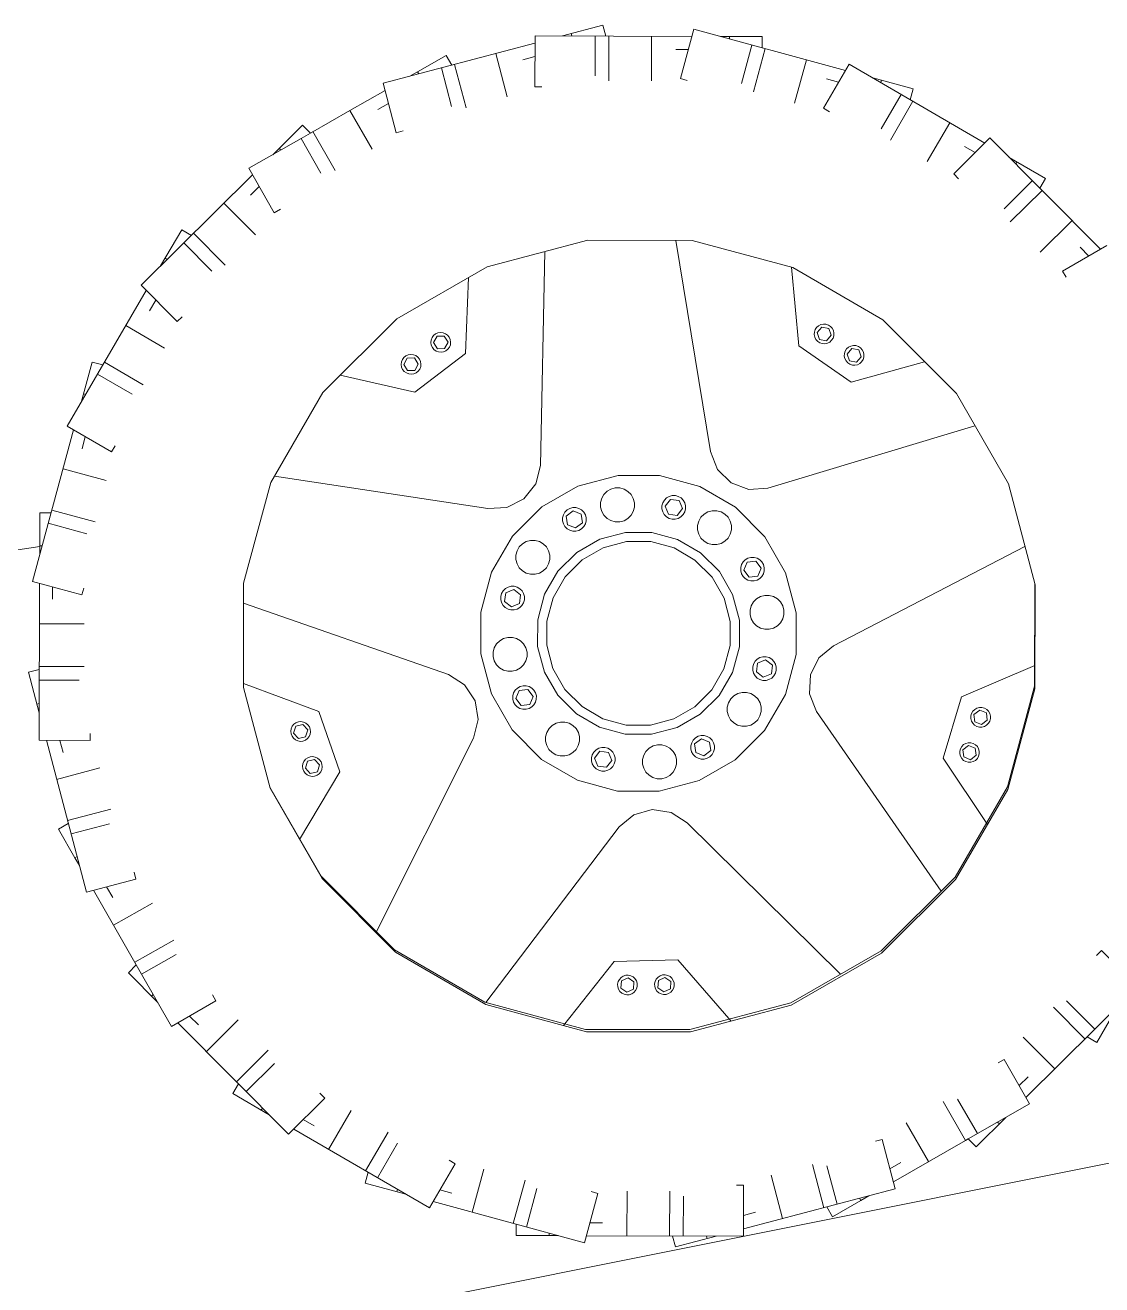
# Model space of a CAD drawing. Header units: millimetres. Extents: x 1010 to 1494, y -119 to 564.
# Drawn here: x 1415.418 to 1416.21, y 479.023 to 479.949 of the extents above; entities that cross this region are included whole.
import ezdxf

# ---------------------------------------------------------------- set-up
doc = ezdxf.new("R2010")
doc.units = ezdxf.units.MM
doc.layers.get('0').update_dxf_attribs({"lineweight": 9})
doc.layers.add('50', color=2, linetype='Continuous', lineweight=9)
doc.layers.add('Edges', color=7, linetype='Continuous', lineweight=9)

# ---------------------------------------------------------------- blocks, each defined once
blk = doc.blocks.new('rs')
at = {"layer": 'Edges'}
for p, q in [((-117.025, -4.769), (-118.465, -4.956)), ((-116.974, -5.155), (-117.025, -4.769)), ((-124.832, -5.783), (-119.441, -5.083)), ((-122.547, -5.107), (-123.599, -5.541)), ((-122.399, -5.467), (-122.547, -5.107)), ((-119.641, -6.587), (-119.407, -4.83)), ((-119.407, -4.83), (-114.018, -5.549)), ((-118.142, -4.999), (-118.153, -4.916)), ((-117.524, -6.474), (-117.342, -5.106)), ((-117.075, -6.709), (-116.87, -5.169)), ((-123.599, -5.541), (-123.89, -5.661)), ((-123.567, -5.619), (-123.599, -5.541)), ((-122.588, -6.883), (-122.766, -5.515)), ((-122.094, -6.994), (-122.294, -5.453)), ((-120.83, -5.263), (-120.63, -6.801)), ((-119.502, -5.546), (-119.932, -5.603)), ((-115.406, -5.364), (-115.611, -6.901)), ((-114.601, -6.95), (-113.92, -5.314)), ((-113.92, -5.314), (-108.901, -7.404)), ((-126.095, -6.569), (-124.799, -6.036)), ((-124.604, -7.54), (-124.832, -5.783)), ((-114.198, -5.981), (-114.627, -5.925)), ((-111.603, -5.872), (-113.043, -5.68)), ((-112.742, -5.805), (-112.731, -5.721)), ((-111.654, -6.258), (-111.603, -5.872)), ((-124.739, -6.499), (-125.139, -6.665)), ((-112.527, -7.389), (-111.996, -6.115)), ((-112.154, -7.732), (-111.557, -6.298)), ((-127.794, -6.863), (-128.947, -7.745)), ((-127.557, -7.172), (-127.794, -6.863)), ((-126.095, -6.569), (-127.557, -7.172)), ((-126.095, -6.569), (-125.504, -8.003)), ((-119.641, -6.587), (-119.401, -6.619)), ((-114.601, -6.95), (-114.377, -7.043)), ((-110.194, -6.865), (-110.79, -8.297)), ((-129.826, -8.107), (-127.9, -7.313)), ((-127.557, -7.172), (-127.9, -7.313)), ((-127.374, -8.589), (-127.9, -7.313)), ((-126.868, -8.568), (-127.46, -7.132)), ((-109.826, -8.606), (-108.745, -7.202)), ((-108.745, -7.202), (-104.438, -10.519)), ((-128.646, -7.621), (-128.698, -7.554)), ((-124.604, -7.54), (-124.364, -7.509)), ((-109.186, -7.774), (-109.586, -7.608)), ((-106.651, -8.34), (-107.992, -7.782)), ((-129.151, -9.746), (-129.826, -8.107)), ((-107.734, -7.981), (-107.702, -7.903)), ((-134.048, -11.645), (-129.729, -8.343)), ((-109.826, -8.606), (-109.635, -8.754)), ((-107.936, -9.567), (-107.094, -8.473)), ((-106.801, -8.699), (-106.651, -8.34)), ((-129.551, -8.775), (-129.894, -9.039)), ((-107.665, -9.994), (-106.717, -8.764)), ((-130.842, -9.194), (-129.9, -10.426)), ((-132.407, -9.917), (-133.293, -11.068)), ((-132.099, -10.154), (-132.407, -9.917)), ((-129.151, -9.746), (-128.927, -9.653)), ((-105.548, -9.665), (-106.494, -10.893)), ((-131.555, -11.475), (-132.393, -10.379)), ((-131.071, -11.324), (-132.015, -10.09)), ((-105.643, -11.441), (-104.235, -10.365)), ((-104.235, -10.365), (-100.933, -14.684)), ((-133.034, -10.87), (-133.101, -10.819)), ((-104.809, -10.803), (-105.153, -10.54)), ((-102.507, -12.006), (-103.658, -11.12)), ((-103.46, -11.378), (-103.409, -11.312)), ((-132.972, -13.053), (-134.048, -11.645)), ((-105.643, -11.441), (-105.496, -11.633)), ((-137.211, -16.155), (-133.893, -11.847)), ((-122.08, -12.557), (-118.502, -12.086)), ((-118.502, -12.086), (-114.923, -12.557)), ((-104.066, -12.858), (-102.97, -12.02)), ((-102.745, -12.314), (-102.507, -12.006)), ((-133.61, -12.219), (-133.873, -12.562)), ((-125.414, -13.938), (-122.08, -12.557)), ((-121.132, -19.609), (-120.027, -12.286)), ((-115.23, -19.894), (-115.487, -12.483)), ((-114.923, -12.557), (-111.589, -13.938)), ((-103.915, -13.341), (-102.681, -12.398)), ((-133.52, -13.903), (-134.748, -12.957)), ((-132.972, -13.053), (-132.78, -12.906)), ((-123.213, -15.43), (-122.766, -12.841)), ((-128.278, -16.135), (-125.414, -13.938)), ((-111.627, -13.922), (-111.732, -16.658)), ((-111.589, -13.938), (-108.725, -16.135)), ((-101.784, -13.571), (-103.016, -14.513)), ((-136.073, -14.061), (-136.631, -15.402)), ((-135.713, -14.211), (-136.073, -14.061)), ((-134.418, -15.075), (-135.649, -14.127)), ((-134.846, -15.346), (-135.939, -14.504)), ((-124.328, -14.818), (-124.349, -14.904)), ((-124.286, -14.739), (-124.328, -14.818)), ((-124.224, -14.674), (-124.286, -14.739)), ((-124.111, -14.712), (-124.258, -14.914)), ((-124.148, -14.628), (-124.224, -14.674)), ((-124.063, -14.602), (-124.148, -14.628)), ((-123.862, -14.738), (-124.111, -14.712)), ((-123.974, -14.6), (-124.063, -14.602)), ((-123.887, -14.621), (-123.974, -14.6)), ((-123.808, -14.664), (-123.887, -14.621)), ((-123.76, -14.966), (-123.862, -14.738)), ((-123.744, -14.725), (-123.808, -14.664)), ((-123.697, -14.801), (-123.744, -14.725)), ((-123.672, -14.887), (-123.697, -14.801)), ((-102.336, -15.262), (-100.698, -14.587)), ((-101.365, -14.862), (-101.629, -14.518)), ((-136.432, -15.144), (-136.51, -15.112)), ((-125.266, -15.249), (-125.342, -15.296)), ((-125.181, -15.224), (-125.266, -15.249)), ((-125.092, -15.222), (-125.181, -15.224)), ((-125.005, -15.242), (-125.092, -15.222)), ((-124.926, -15.285), (-125.005, -15.242)), ((-124.349, -14.904), (-124.347, -14.994)), ((-124.347, -14.994), (-124.322, -15.079)), ((-124.322, -15.079), (-124.275, -15.155)), ((-124.275, -15.155), (-124.21, -15.217)), ((-124.258, -14.914), (-124.156, -15.143)), ((-124.21, -15.217), (-124.132, -15.259)), ((-124.156, -15.143), (-123.908, -15.169)), ((-124.132, -15.259), (-124.045, -15.28)), ((-123.956, -15.278), (-123.87, -15.252)), ((-123.908, -15.169), (-123.76, -14.966)), ((-123.87, -15.252), (-123.794, -15.206)), ((-123.794, -15.206), (-123.733, -15.141)), ((-123.733, -15.141), (-123.69, -15.063)), ((-123.69, -15.063), (-123.669, -14.976)), ((-123.669, -14.976), (-123.672, -14.887)), ((-102.336, -15.262), (-102.244, -15.486)), ((-127.609, -15.622), (-125.128, -16.535)), ((-125.446, -15.439), (-125.467, -15.526)), ((-125.467, -15.526), (-125.465, -15.615)), ((-125.465, -15.615), (-125.44, -15.701)), ((-125.404, -15.361), (-125.446, -15.439)), ((-125.44, -15.701), (-125.393, -15.777)), ((-125.342, -15.296), (-125.404, -15.361)), ((-125.229, -15.333), (-125.376, -15.535)), ((-125.376, -15.535), (-125.274, -15.764)), ((-124.98, -15.359), (-125.229, -15.333)), ((-125.128, -16.535), (-123.213, -15.43)), ((-125.026, -15.79), (-124.878, -15.588)), ((-124.878, -15.588), (-124.98, -15.359)), ((-124.862, -15.346), (-124.926, -15.285)), ((-124.815, -15.423), (-124.862, -15.346)), ((-124.851, -15.763), (-124.808, -15.684)), ((-124.79, -15.508), (-124.815, -15.423)), ((-124.808, -15.684), (-124.787, -15.597)), ((-124.787, -15.597), (-124.79, -15.508)), ((-124.045, -15.28), (-123.956, -15.278)), ((-130.475, -18.998), (-128.278, -16.135)), ((-125.393, -15.777), (-125.328, -15.838)), ((-125.328, -15.838), (-125.25, -15.881)), ((-125.274, -15.764), (-125.026, -15.79)), ((-125.25, -15.881), (-125.163, -15.902)), ((-125.163, -15.902), (-125.074, -15.899)), ((-125.074, -15.899), (-124.988, -15.874)), ((-124.988, -15.874), (-124.912, -15.827)), ((-124.912, -15.827), (-124.851, -15.763)), ((-111.035, -16.103), (-111.093, -16.171)), ((-110.858, -16.113), (-111.044, -16.28)), ((-110.961, -16.053), (-111.035, -16.103)), ((-110.877, -16.023), (-110.961, -16.053)), ((-110.788, -16.016), (-110.877, -16.023)), ((-110.62, -16.19), (-110.858, -16.113)), ((-110.7, -16.032), (-110.788, -16.016)), ((-110.62, -16.071), (-110.7, -16.032)), ((-110.552, -16.129), (-110.62, -16.071)), ((-110.501, -16.202), (-110.552, -16.129)), ((-108.725, -16.135), (-106.528, -18.998)), ((-139.098, -21.33), (-137.009, -16.31)), ((-135.807, -17.236), (-137.211, -16.155)), ((-111.131, -16.252), (-111.147, -16.339)), ((-111.147, -16.339), (-111.14, -16.428)), ((-111.14, -16.428), (-111.111, -16.512)), ((-111.093, -16.171), (-111.131, -16.252)), ((-111.111, -16.512), (-111.06, -16.586)), ((-111.044, -16.28), (-110.992, -16.525)), ((-110.992, -16.525), (-110.754, -16.602)), ((-110.754, -16.602), (-110.568, -16.435)), ((-110.568, -16.435), (-110.62, -16.19)), ((-110.577, -16.611), (-110.519, -16.543)), ((-110.519, -16.543), (-110.481, -16.463)), ((-110.472, -16.286), (-110.501, -16.202)), ((-110.481, -16.463), (-110.465, -16.375)), ((-110.465, -16.375), (-110.472, -16.286)), ((-136.639, -16.595), (-136.804, -16.996)), ((-111.732, -16.658), (-110.09, -18.137)), ((-111.06, -16.586), (-110.992, -16.644)), ((-110.992, -16.644), (-110.912, -16.682)), ((-110.912, -16.682), (-110.824, -16.699)), ((-110.824, -16.699), (-110.735, -16.692)), ((-110.735, -16.692), (-110.651, -16.662)), ((-110.651, -16.662), (-110.577, -16.611)), ((-110.098, -16.974), (-110.156, -17.042)), ((-109.922, -16.984), (-110.108, -17.151)), ((-110.025, -16.924), (-110.098, -16.974)), ((-109.941, -16.894), (-110.025, -16.924)), ((-109.852, -16.887), (-109.941, -16.894)), ((-109.684, -17.061), (-109.922, -16.984)), ((-109.764, -16.903), (-109.852, -16.887)), ((-109.683, -16.942), (-109.764, -16.903)), ((-109.616, -17), (-109.683, -16.942)), ((-109.565, -17.073), (-109.616, -17)), ((-135.807, -17.236), (-135.659, -17.044)), ((-110.195, -17.123), (-110.211, -17.211)), ((-110.211, -17.211), (-110.204, -17.3)), ((-110.204, -17.3), (-110.174, -17.384)), ((-110.156, -17.042), (-110.195, -17.123)), ((-110.174, -17.384), (-110.124, -17.457)), ((-110.108, -17.151), (-110.055, -17.396)), ((-110.055, -17.396), (-109.818, -17.473)), ((-109.818, -17.473), (-109.632, -17.306)), ((-109.632, -17.306), (-109.684, -17.061)), ((-109.641, -17.483), (-109.583, -17.415)), ((-109.583, -17.415), (-109.544, -17.334)), ((-109.535, -17.157), (-109.565, -17.073)), ((-109.544, -17.334), (-109.528, -17.246)), ((-109.528, -17.246), (-109.535, -17.157)), ((-136.116, -18.199), (-137.547, -17.603)), ((-110.124, -17.457), (-110.056, -17.515)), ((-110.09, -18.137), (-107.478, -17.76)), ((-110.056, -17.515), (-109.975, -17.554)), ((-109.975, -17.554), (-109.887, -17.57)), ((-109.887, -17.57), (-109.798, -17.563)), ((-109.798, -17.563), (-109.714, -17.533)), ((-109.714, -17.533), (-109.641, -17.483)), ((-138.541, -19.012), (-138.733, -20.452)), ((-138.155, -19.064), (-138.541, -19.012)), ((-136.681, -19.564), (-138.115, -18.967)), ((-131.856, -22.333), (-130.475, -18.998)), ((-130.321, -18.798), (-123.131, -20.862)), ((-106.528, -18.998), (-105.147, -22.333)), ((-137.024, -19.936), (-138.298, -19.406)), ((-121.132, -19.609), (-121.378, -20.222)), ((-115.071, -20.534), (-115.23, -19.894)), ((-138.695, -20.164), (-140.604, -20.203)), ((-138.608, -20.152), (-138.692, -20.14)), ((-121.378, -20.222), (-121.852, -20.682)), ((-119.94, -20.493), (-121.269, -21.043)), ((-118.514, -20.305), (-119.94, -20.493)), ((-117.088, -20.493), (-118.514, -20.305)), ((-115.759, -21.043), (-117.088, -20.493)), ((-113.421, -21.408), (-106.038, -20.183)), ((-122.472, -20.908), (-123.131, -20.862)), ((-121.852, -20.682), (-122.472, -20.908)), ((-119.082, -20.891), (-119.176, -21.014)), ((-118.959, -20.797), (-119.082, -20.891)), ((-118.817, -20.738), (-118.959, -20.797)), ((-118.663, -20.718), (-118.817, -20.738)), ((-118.663, -20.718), (-118.51, -20.738)), ((-118.368, -20.797), (-118.51, -20.738)), ((-118.245, -20.891), (-118.368, -20.797)), ((-118.151, -21.014), (-118.245, -20.891)), ((-114.664, -21.054), (-115.071, -20.534)), ((-137.463, -22.011), (-139.098, -21.33)), ((-121.269, -21.043), (-122.411, -21.919)), ((-120.501, -21.324), (-120.566, -21.409)), ((-120.415, -21.258), (-120.501, -21.324)), ((-120.471, -21.464), (-120.21, -21.314)), ((-120.316, -21.217), (-120.415, -21.258)), ((-120.21, -21.203), (-120.316, -21.217)), ((-120.103, -21.217), (-120.21, -21.203)), ((-119.949, -21.464), (-120.21, -21.314)), ((-120.004, -21.258), (-120.103, -21.217)), ((-119.918, -21.324), (-120.004, -21.258)), ((-119.853, -21.409), (-119.918, -21.324)), ((-119.235, -21.157), (-119.255, -21.31)), ((-119.255, -21.31), (-119.235, -21.463)), ((-119.176, -21.014), (-119.235, -21.157)), ((-118.092, -21.157), (-118.151, -21.014)), ((-118.072, -21.31), (-118.092, -21.157)), ((-118.092, -21.463), (-118.072, -21.31)), ((-117.034, -21.355), (-117.099, -21.441)), ((-116.949, -21.29), (-117.034, -21.355)), ((-116.821, -21.355), (-117.034, -21.568)), ((-116.849, -21.249), (-116.949, -21.29)), ((-116.743, -21.235), (-116.849, -21.249)), ((-116.821, -21.355), (-116.53, -21.433)), ((-116.636, -21.249), (-116.743, -21.235)), ((-116.537, -21.29), (-116.636, -21.249)), ((-116.452, -21.355), (-116.537, -21.29)), ((-116.386, -21.441), (-116.452, -21.355)), ((-114.618, -21.919), (-115.759, -21.043)), ((-114.08, -21.363), (-114.664, -21.054)), ((-113.421, -21.408), (-114.08, -21.363)), ((-139.582, -26.817), (-138.863, -21.427)), ((-138.432, -21.607), (-138.488, -22.036)), ((-137.463, -22.011), (-137.369, -21.787)), ((-120.607, -21.508), (-120.621, -21.615)), ((-120.621, -21.615), (-120.607, -21.721)), ((-120.566, -21.409), (-120.607, -21.508)), ((-120.607, -21.721), (-120.566, -21.821)), ((-120.471, -21.766), (-120.471, -21.464)), ((-120.21, -21.916), (-120.471, -21.766)), ((-120.21, -21.916), (-119.949, -21.766)), ((-119.949, -21.766), (-119.949, -21.464)), ((-119.812, -21.508), (-119.853, -21.409)), ((-119.853, -21.821), (-119.812, -21.721)), ((-119.798, -21.615), (-119.812, -21.508)), ((-119.812, -21.721), (-119.798, -21.615)), ((-119.235, -21.463), (-119.176, -21.606)), ((-119.176, -21.606), (-119.082, -21.728)), ((-119.082, -21.728), (-118.959, -21.822)), ((-118.368, -21.822), (-118.245, -21.728)), ((-118.245, -21.728), (-118.151, -21.606)), ((-118.151, -21.606), (-118.092, -21.463)), ((-117.141, -21.54), (-117.155, -21.646)), ((-117.155, -21.646), (-117.141, -21.753)), ((-117.099, -21.441), (-117.141, -21.54)), ((-117.141, -21.753), (-117.099, -21.852)), ((-116.956, -21.859), (-117.034, -21.568)), ((-116.452, -21.724), (-116.665, -21.937)), ((-116.53, -21.433), (-116.452, -21.724)), ((-116.345, -21.54), (-116.386, -21.441)), ((-116.386, -21.852), (-116.345, -21.753)), ((-116.331, -21.646), (-116.345, -21.54)), ((-116.345, -21.753), (-116.331, -21.646)), ((-122.411, -21.919), (-123.286, -23.06)), ((-122.224, -22.316), (-122.101, -22.222)), ((-121.959, -22.163), (-122.101, -22.222)), ((-121.806, -22.143), (-121.959, -22.163)), ((-121.652, -22.163), (-121.806, -22.143)), ((-121.51, -22.222), (-121.652, -22.163)), ((-121.387, -22.316), (-121.51, -22.222)), ((-120.566, -21.821), (-120.501, -21.906)), ((-120.501, -21.906), (-120.415, -21.971)), ((-120.415, -21.971), (-120.316, -22.012)), ((-120.316, -22.012), (-120.21, -22.027)), ((-120.21, -22.027), (-120.103, -22.012)), ((-120.103, -22.012), (-120.004, -21.971)), ((-120.004, -21.971), (-119.918, -21.906)), ((-119.918, -21.906), (-119.853, -21.821)), ((-118.959, -21.822), (-118.817, -21.881)), ((-118.817, -21.881), (-118.663, -21.902)), ((-118.663, -21.902), (-118.51, -21.881)), ((-118.51, -21.881), (-118.368, -21.822)), ((-117.099, -21.852), (-117.034, -21.937)), ((-117.034, -21.937), (-116.949, -22.003)), ((-116.956, -21.859), (-116.665, -21.937)), ((-116.949, -22.003), (-116.849, -22.044)), ((-116.849, -22.044), (-116.743, -22.058)), ((-116.743, -22.058), (-116.636, -22.044)), ((-116.636, -22.044), (-116.537, -22.003)), ((-116.537, -22.003), (-116.452, -21.937)), ((-116.452, -21.937), (-116.386, -21.852)), ((-115.946, -22.228), (-116.006, -22.371)), ((-115.852, -22.105), (-115.946, -22.228)), ((-115.73, -22.011), (-115.852, -22.105)), ((-115.587, -21.952), (-115.73, -22.011)), ((-115.434, -21.932), (-115.587, -21.952)), ((-115.281, -21.952), (-115.434, -21.932)), ((-115.138, -22.011), (-115.281, -21.952)), ((-115.015, -22.105), (-115.138, -22.011)), ((-115.015, -22.105), (-114.921, -22.228)), ((-114.862, -22.371), (-114.921, -22.228)), ((-113.742, -23.06), (-114.618, -21.919)), ((-132.327, -25.911), (-131.856, -22.333)), ((-122.377, -22.582), (-122.397, -22.735)), ((-122.318, -22.439), (-122.377, -22.582)), ((-122.224, -22.316), (-122.318, -22.439)), ((-121.293, -22.439), (-121.387, -22.316)), ((-121.234, -22.582), (-121.293, -22.439)), ((-121.214, -22.735), (-121.234, -22.582)), ((-119.426, -22.411), (-120.276, -22.763)), ((-118.514, -22.291), (-119.426, -22.411)), ((-118.514, -22.61), (-119.344, -22.72)), ((-117.602, -22.411), (-118.514, -22.291)), ((-117.685, -22.72), (-118.514, -22.61)), ((-116.752, -22.763), (-117.602, -22.411)), ((-116.006, -22.371), (-116.026, -22.524)), ((-116.026, -22.524), (-116.006, -22.677)), ((-116.006, -22.677), (-115.946, -22.82)), ((-114.921, -22.82), (-114.862, -22.677)), ((-114.842, -22.524), (-114.862, -22.371)), ((-114.862, -22.677), (-114.842, -22.524)), ((-105.147, -22.333), (-104.676, -25.911)), ((-137.511, -23.021), (-139.049, -22.816)), ((-125.225, -26.387), (-131.947, -23.024)), ((-123.286, -23.06), (-123.837, -24.389)), ((-122.397, -22.735), (-122.377, -22.888)), ((-122.377, -22.888), (-122.318, -23.031)), ((-122.318, -23.031), (-122.224, -23.153)), ((-121.387, -23.153), (-121.293, -23.031)), ((-121.293, -23.031), (-121.234, -22.888)), ((-121.234, -22.888), (-121.214, -22.735)), ((-120.276, -22.763), (-121.006, -23.323)), ((-120.117, -23.04), (-120.78, -23.549)), ((-119.344, -22.72), (-120.117, -23.04)), ((-116.912, -23.04), (-117.685, -22.72)), ((-116.248, -23.549), (-116.912, -23.04)), ((-116.022, -23.323), (-116.752, -22.763)), ((-115.946, -22.82), (-115.852, -22.942)), ((-115.852, -22.942), (-115.73, -23.036)), ((-115.73, -23.036), (-115.587, -23.096)), ((-115.587, -23.096), (-115.434, -23.116)), ((-115.434, -23.116), (-115.281, -23.096)), ((-115.281, -23.096), (-115.138, -23.036)), ((-115.138, -23.036), (-115.015, -22.942)), ((-115.015, -22.942), (-114.921, -22.82)), ((-113.192, -24.389), (-113.742, -23.06)), ((-122.224, -23.153), (-122.101, -23.247)), ((-122.101, -23.247), (-121.959, -23.307)), ((-121.959, -23.307), (-121.806, -23.327)), ((-121.806, -23.327), (-121.652, -23.307)), ((-121.652, -23.307), (-121.51, -23.247)), ((-121.006, -23.323), (-121.566, -24.053)), ((-121.51, -23.247), (-121.387, -23.153)), ((-120.78, -23.549), (-121.29, -24.213)), ((-115.739, -24.213), (-116.248, -23.549)), ((-115.462, -24.053), (-116.022, -23.323)), ((-123.081, -23.937), (-123.095, -24.044)), ((-123.04, -23.838), (-123.081, -23.937)), ((-122.974, -23.753), (-123.04, -23.838)), ((-122.889, -23.687), (-122.974, -23.753)), ((-122.974, -24.122), (-122.896, -23.831)), ((-122.896, -23.831), (-122.605, -23.753)), ((-122.79, -23.646), (-122.889, -23.687)), ((-122.683, -23.632), (-122.79, -23.646)), ((-122.577, -23.646), (-122.683, -23.632)), ((-122.392, -23.966), (-122.605, -23.753)), ((-122.477, -23.687), (-122.577, -23.646)), ((-122.392, -23.753), (-122.477, -23.687)), ((-122.392, -23.966), (-122.47, -24.257)), ((-122.327, -23.838), (-122.392, -23.753)), ((-122.285, -23.937), (-122.327, -23.838)), ((-122.271, -24.044), (-122.285, -23.937)), ((-114.67, -23.914), (-114.712, -24.013)), ((-114.605, -23.829), (-114.67, -23.914)), ((-114.615, -24.12), (-114.465, -23.859)), ((-114.52, -23.763), (-114.605, -23.829)), ((-114.42, -23.722), (-114.52, -23.763)), ((-114.163, -23.859), (-114.465, -23.859)), ((-114.314, -23.708), (-114.42, -23.722)), ((-114.207, -23.722), (-114.314, -23.708)), ((-114.108, -23.763), (-114.207, -23.722)), ((-114.163, -23.859), (-114.013, -24.12)), ((-114.023, -23.829), (-114.108, -23.763)), ((-113.957, -23.914), (-114.023, -23.829)), ((-113.916, -24.013), (-113.957, -23.914)), ((-139.258, -24.384), (-139.644, -24.434)), ((-137.704, -24.485), (-139.244, -24.28)), ((-123.837, -24.389), (-124.025, -25.815)), ((-123.095, -24.044), (-123.081, -24.15)), ((-123.081, -24.15), (-123.04, -24.25)), ((-123.04, -24.25), (-122.974, -24.335)), ((-122.974, -24.122), (-122.761, -24.335)), ((-122.974, -24.335), (-122.889, -24.4)), ((-122.889, -24.4), (-122.79, -24.441)), ((-122.47, -24.257), (-122.761, -24.335)), ((-122.577, -24.441), (-122.477, -24.4)), ((-122.477, -24.4), (-122.392, -24.335)), ((-122.392, -24.335), (-122.327, -24.25)), ((-122.327, -24.25), (-122.285, -24.15)), ((-122.285, -24.15), (-122.271, -24.044)), ((-121.566, -24.053), (-121.918, -24.903)), ((-121.29, -24.213), (-121.61, -24.986)), ((-115.419, -24.986), (-115.739, -24.213)), ((-115.11, -24.903), (-115.462, -24.053)), ((-114.712, -24.013), (-114.726, -24.12)), ((-114.726, -24.12), (-114.712, -24.226)), ((-114.712, -24.226), (-114.67, -24.326)), ((-114.67, -24.326), (-114.605, -24.411)), ((-114.465, -24.381), (-114.615, -24.12)), ((-114.605, -24.411), (-114.52, -24.476)), ((-114.163, -24.381), (-114.465, -24.381)), ((-114.013, -24.12), (-114.163, -24.381)), ((-114.108, -24.476), (-114.023, -24.411)), ((-114.023, -24.411), (-113.957, -24.326)), ((-113.957, -24.326), (-113.916, -24.226)), ((-113.902, -24.12), (-113.916, -24.013)), ((-113.916, -24.226), (-113.902, -24.12)), ((-113.004, -25.815), (-113.192, -24.389)), ((-139.644, -24.434), (-139.457, -25.875)), ((-137.939, -24.934), (-139.307, -24.751)), ((-122.79, -24.441), (-122.683, -24.456)), ((-122.683, -24.456), (-122.577, -24.441)), ((-114.52, -24.476), (-114.42, -24.518)), ((-114.42, -24.518), (-114.314, -24.532)), ((-114.314, -24.532), (-114.207, -24.518)), ((-114.207, -24.518), (-114.108, -24.476)), ((-111.868, -27.108), (-104.854, -24.558)), ((-121.918, -24.903), (-122.038, -25.815)), ((-121.61, -24.986), (-121.719, -25.815)), ((-115.309, -25.815), (-115.419, -24.986)), ((-114.99, -25.815), (-115.11, -24.903)), ((-114.427, -25.248), (-114.521, -25.37)), ((-114.305, -25.153), (-114.427, -25.248)), ((-114.162, -25.094), (-114.305, -25.153)), ((-114.009, -25.074), (-114.162, -25.094)), ((-113.856, -25.094), (-114.009, -25.074)), ((-113.713, -25.153), (-113.856, -25.094)), ((-113.59, -25.248), (-113.713, -25.153)), ((-113.496, -25.37), (-113.59, -25.248)), ((-139.414, -25.552), (-139.497, -25.563)), ((-123.532, -25.668), (-123.591, -25.811)), ((-123.438, -25.546), (-123.532, -25.668)), ((-123.316, -25.452), (-123.438, -25.546)), ((-123.173, -25.393), (-123.316, -25.452)), ((-123.02, -25.373), (-123.173, -25.393)), ((-122.866, -25.393), (-123.02, -25.373)), ((-122.724, -25.452), (-122.866, -25.393)), ((-122.601, -25.546), (-122.724, -25.452)), ((-122.507, -25.668), (-122.601, -25.546)), ((-122.448, -25.811), (-122.507, -25.668)), ((-114.581, -25.513), (-114.601, -25.666)), ((-114.581, -25.819), (-114.601, -25.666)), ((-114.521, -25.37), (-114.581, -25.513)), ((-113.437, -25.513), (-113.496, -25.37)), ((-113.417, -25.666), (-113.437, -25.513)), ((-113.437, -25.819), (-113.417, -25.666)), ((-131.856, -29.49), (-132.327, -25.911)), ((-129.843, -27.075), (-132.309, -25.775)), ((-124.025, -25.815), (-123.837, -27.241)), ((-123.611, -25.964), (-123.591, -25.811)), ((-123.611, -25.964), (-123.591, -26.118)), ((-123.591, -26.118), (-123.532, -26.26)), ((-122.507, -26.26), (-122.448, -26.118)), ((-122.428, -25.964), (-122.448, -25.811)), ((-122.448, -26.118), (-122.428, -25.964)), ((-122.038, -25.815), (-121.918, -26.727)), ((-121.719, -25.815), (-121.61, -26.645)), ((-115.419, -26.645), (-115.309, -25.815)), ((-115.11, -26.727), (-114.99, -25.815)), ((-114.581, -25.819), (-114.521, -25.962)), ((-114.521, -25.962), (-114.427, -26.084)), ((-114.427, -26.084), (-114.305, -26.179)), ((-113.713, -26.179), (-113.59, -26.084)), ((-113.496, -25.962), (-113.59, -26.084)), ((-113.496, -25.962), (-113.437, -25.819)), ((-113.192, -27.241), (-113.004, -25.815)), ((-104.676, -25.911), (-105.147, -29.49)), ((-105.145, -29.397), (-104.681, -25.874)), ((-125.225, -26.387), (-124.718, -26.81)), ((-123.532, -26.26), (-123.438, -26.383)), ((-123.438, -26.383), (-123.316, -26.477)), ((-123.316, -26.477), (-123.173, -26.536)), ((-123.173, -26.536), (-123.02, -26.556)), ((-123.02, -26.556), (-122.866, -26.536)), ((-122.866, -26.536), (-122.724, -26.477)), ((-122.724, -26.477), (-122.601, -26.383)), ((-122.601, -26.383), (-122.507, -26.26)), ((-114.305, -26.179), (-114.162, -26.238)), ((-114.162, -26.238), (-114.009, -26.258)), ((-114.009, -26.258), (-113.856, -26.238)), ((-113.856, -26.238), (-113.713, -26.179)), ((-137.826, -27.051), (-139.582, -26.817)), ((-138.63, -32.242), (-139.33, -26.85)), ((-138.867, -26.912), (-138.81, -27.341)), ((-137.826, -27.051), (-137.794, -26.811)), ((-124.428, -27.403), (-124.718, -26.81)), ((-121.918, -26.727), (-121.566, -27.577)), ((-121.61, -26.645), (-121.29, -27.418)), ((-115.739, -27.418), (-115.419, -26.645)), ((-115.462, -27.577), (-115.11, -26.727)), ((-130.821, -27.466), (-130.867, -27.542)), ((-130.756, -27.404), (-130.821, -27.466)), ((-130.702, -27.478), (-130.804, -27.707)), ((-130.678, -27.362), (-130.756, -27.404)), ((-130.453, -27.452), (-130.702, -27.478)), ((-130.591, -27.341), (-130.678, -27.362)), ((-130.502, -27.343), (-130.591, -27.341)), ((-130.416, -27.368), (-130.502, -27.343)), ((-130.306, -27.655), (-130.453, -27.452)), ((-130.34, -27.415), (-130.416, -27.368)), ((-130.279, -27.48), (-130.34, -27.415)), ((-130.236, -27.558), (-130.279, -27.48)), ((-129.384, -29.237), (-129.843, -27.075)), ((-124.428, -27.403), (-124.404, -28.063)), ((-123.837, -27.241), (-123.286, -28.57)), ((-123.112, -27.404), (-123.126, -27.51)), ((-123.071, -27.305), (-123.112, -27.404)), ((-123.006, -27.219), (-123.071, -27.305)), ((-122.865, -27.25), (-123.016, -27.51)), ((-122.92, -27.154), (-123.006, -27.219)), ((-122.821, -27.113), (-122.92, -27.154)), ((-122.564, -27.25), (-122.865, -27.25)), ((-122.715, -27.099), (-122.821, -27.113)), ((-122.608, -27.113), (-122.715, -27.099)), ((-122.509, -27.154), (-122.608, -27.113)), ((-122.413, -27.51), (-122.564, -27.25)), ((-122.424, -27.219), (-122.509, -27.154)), ((-122.358, -27.305), (-122.424, -27.219)), ((-122.317, -27.404), (-122.358, -27.305)), ((-122.303, -27.51), (-122.317, -27.404)), ((-121.29, -27.418), (-120.78, -28.081)), ((-116.248, -28.081), (-115.739, -27.418)), ((-114.743, -27.48), (-114.757, -27.587)), ((-114.702, -27.381), (-114.743, -27.48)), ((-114.637, -27.295), (-114.702, -27.381)), ((-114.551, -27.23), (-114.637, -27.295)), ((-114.558, -27.373), (-114.636, -27.664)), ((-114.267, -27.295), (-114.558, -27.373)), ((-114.452, -27.189), (-114.551, -27.23)), ((-114.345, -27.175), (-114.452, -27.189)), ((-114.239, -27.189), (-114.345, -27.175)), ((-114.054, -27.509), (-114.267, -27.295)), ((-114.14, -27.23), (-114.239, -27.189)), ((-114.054, -27.295), (-114.14, -27.23)), ((-113.989, -27.381), (-114.054, -27.295)), ((-113.948, -27.48), (-113.989, -27.381)), ((-113.934, -27.587), (-113.948, -27.48)), ((-113.742, -28.57), (-113.192, -27.241)), ((-112.428, -27.458), (-112.797, -28.006)), ((-112.428, -27.458), (-111.868, -27.108)), ((-130.893, -27.627), (-130.895, -27.716)), ((-130.895, -27.716), (-130.874, -27.803)), ((-130.867, -27.542), (-130.893, -27.627)), ((-130.874, -27.803), (-130.832, -27.882)), ((-130.832, -27.882), (-130.77, -27.946)), ((-130.804, -27.707), (-130.657, -27.909)), ((-130.657, -27.909), (-130.408, -27.883)), ((-130.408, -27.883), (-130.306, -27.655)), ((-130.354, -27.957), (-130.289, -27.896)), ((-130.289, -27.896), (-130.243, -27.82)), ((-130.243, -27.82), (-130.217, -27.734)), ((-130.215, -27.645), (-130.236, -27.558)), ((-130.217, -27.734), (-130.215, -27.645)), ((-123.126, -27.51), (-123.112, -27.617)), ((-123.112, -27.617), (-123.071, -27.716)), ((-123.071, -27.716), (-123.006, -27.802)), ((-122.865, -27.771), (-123.016, -27.51)), ((-123.006, -27.802), (-122.92, -27.867)), ((-122.92, -27.867), (-122.821, -27.908)), ((-122.564, -27.771), (-122.865, -27.771)), ((-122.821, -27.908), (-122.715, -27.922)), ((-122.715, -27.922), (-122.608, -27.908)), ((-122.608, -27.908), (-122.509, -27.867)), ((-122.564, -27.771), (-122.413, -27.51)), ((-122.509, -27.867), (-122.424, -27.802)), ((-122.424, -27.802), (-122.358, -27.716)), ((-122.358, -27.716), (-122.317, -27.617)), ((-122.317, -27.617), (-122.303, -27.51)), ((-121.566, -27.577), (-121.006, -28.307)), ((-116.022, -28.307), (-115.462, -27.577)), ((-114.757, -27.587), (-114.743, -27.693)), ((-114.743, -27.693), (-114.702, -27.792)), ((-114.702, -27.792), (-114.637, -27.878)), ((-114.637, -27.878), (-114.551, -27.943)), ((-114.636, -27.664), (-114.423, -27.878)), ((-114.132, -27.8), (-114.423, -27.878)), ((-114.14, -27.943), (-114.054, -27.878)), ((-114.132, -27.8), (-114.054, -27.509)), ((-114.054, -27.878), (-113.989, -27.792)), ((-113.989, -27.792), (-113.948, -27.693)), ((-113.948, -27.693), (-113.934, -27.587)), ((-137.612, -28.04), (-139.15, -28.239)), ((-130.77, -27.946), (-130.694, -27.993)), ((-130.694, -27.993), (-130.609, -28.018)), ((-130.609, -28.018), (-130.519, -28.021)), ((-130.519, -28.021), (-130.433, -28)), ((-130.433, -28), (-130.354, -27.957)), ((-124.404, -28.063), (-124.652, -28.676)), ((-121.006, -28.307), (-120.276, -28.867)), ((-120.78, -28.081), (-120.117, -28.591)), ((-116.912, -28.591), (-116.248, -28.081)), ((-116.752, -28.867), (-116.022, -28.307)), ((-115.376, -28.324), (-115.519, -28.383)), ((-115.223, -28.304), (-115.376, -28.324)), ((-115.07, -28.324), (-115.223, -28.304)), ((-114.927, -28.383), (-115.07, -28.324)), ((-114.551, -27.943), (-114.452, -27.984)), ((-114.452, -27.984), (-114.345, -27.998)), ((-114.345, -27.998), (-114.239, -27.984)), ((-114.239, -27.984), (-114.14, -27.943)), ((-112.91, -28.657), (-112.797, -28.006)), ((-130.575, -28.721), (-130.622, -28.797)), ((-130.51, -28.659), (-130.575, -28.721)), ((-130.457, -28.734), (-130.558, -28.962)), ((-130.432, -28.617), (-130.51, -28.659)), ((-130.208, -28.707), (-130.457, -28.734)), ((-130.345, -28.596), (-130.432, -28.617)), ((-130.256, -28.598), (-130.345, -28.596)), ((-130.171, -28.624), (-130.256, -28.598)), ((-130.061, -28.91), (-130.208, -28.707)), ((-130.094, -28.67), (-130.171, -28.624)), ((-130.033, -28.735), (-130.094, -28.67)), ((-129.99, -28.814), (-130.033, -28.735)), ((-124.652, -28.676), (-128.847, -34.891)), ((-123.286, -28.57), (-122.411, -29.712)), ((-122.013, -28.688), (-122.107, -28.811)), ((-121.89, -28.594), (-122.013, -28.688)), ((-121.748, -28.535), (-121.89, -28.594)), ((-121.595, -28.515), (-121.748, -28.535)), ((-121.441, -28.535), (-121.595, -28.515)), ((-121.299, -28.594), (-121.441, -28.535)), ((-121.176, -28.688), (-121.299, -28.594)), ((-121.082, -28.811), (-121.176, -28.688)), ((-120.117, -28.591), (-119.344, -28.911)), ((-117.685, -28.911), (-116.912, -28.591)), ((-115.795, -28.742), (-115.815, -28.895)), ((-115.735, -28.6), (-115.795, -28.742)), ((-115.735, -28.6), (-115.641, -28.477)), ((-115.519, -28.383), (-115.641, -28.477)), ((-114.804, -28.477), (-114.927, -28.383)), ((-114.71, -28.6), (-114.804, -28.477)), ((-114.651, -28.742), (-114.71, -28.6)), ((-114.631, -28.895), (-114.651, -28.742)), ((-114.618, -29.712), (-113.742, -28.57)), ((-112.749, -29.297), (-112.91, -28.657)), ((-105.041, -28.681), (-107.709, -29.436)), ((-130.647, -28.883), (-130.65, -28.972)), ((-130.65, -28.972), (-130.629, -29.059)), ((-130.622, -28.797), (-130.647, -28.883)), ((-130.629, -29.059), (-130.586, -29.137)), ((-130.586, -29.137), (-130.525, -29.202)), ((-130.558, -28.962), (-130.411, -29.165)), ((-130.525, -29.202), (-130.449, -29.248)), ((-130.411, -29.165), (-130.162, -29.138)), ((-130.187, -29.255), (-130.109, -29.213)), ((-130.162, -29.138), (-130.061, -28.91)), ((-130.109, -29.213), (-130.044, -29.151)), ((-130.044, -29.151), (-129.997, -29.075)), ((-129.997, -29.075), (-129.972, -28.99)), ((-129.97, -28.9), (-129.99, -28.814)), ((-129.972, -28.99), (-129.97, -28.9)), ((-122.166, -28.953), (-122.186, -29.106)), ((-122.186, -29.106), (-122.166, -29.26)), ((-122.107, -28.811), (-122.166, -28.953)), ((-121.023, -28.953), (-121.082, -28.811)), ((-121.003, -29.106), (-121.023, -28.953)), ((-121.023, -29.26), (-121.003, -29.106)), ((-120.276, -28.867), (-119.426, -29.219)), ((-119.426, -29.219), (-118.514, -29.339)), ((-119.344, -28.911), (-118.514, -29.02)), ((-118.514, -29.02), (-117.685, -28.911)), ((-118.514, -29.339), (-117.602, -29.219)), ((-117.602, -29.219), (-116.752, -28.867)), ((-115.815, -28.895), (-115.795, -29.049)), ((-115.795, -29.049), (-115.735, -29.191)), ((-115.735, -29.191), (-115.641, -29.314)), ((-114.804, -29.314), (-114.71, -29.191)), ((-114.71, -29.191), (-114.651, -29.049)), ((-114.651, -29.049), (-114.631, -28.895)), ((-137.419, -29.504), (-138.959, -29.704)), ((-131.861, -29.452), (-130.501, -32.736)), ((-130.475, -32.824), (-131.856, -29.49)), ((-131.072, -31.382), (-129.384, -29.237)), ((-130.449, -29.248), (-130.363, -29.274)), ((-130.363, -29.274), (-130.274, -29.276)), ((-130.274, -29.276), (-130.187, -29.255)), ((-122.166, -29.26), (-122.107, -29.402)), ((-122.013, -29.525), (-122.107, -29.402)), ((-122.013, -29.525), (-121.89, -29.619)), ((-121.89, -29.619), (-121.748, -29.678)), ((-121.441, -29.678), (-121.299, -29.619)), ((-121.299, -29.619), (-121.176, -29.525)), ((-121.176, -29.525), (-121.082, -29.402)), ((-121.082, -29.402), (-121.023, -29.26)), ((-120.491, -29.628), (-120.577, -29.693)), ((-120.392, -29.586), (-120.491, -29.628)), ((-120.286, -29.572), (-120.392, -29.586)), ((-120.179, -29.586), (-120.286, -29.572)), ((-120.08, -29.628), (-120.179, -29.586)), ((-119.994, -29.693), (-120.08, -29.628)), ((-117.025, -29.659), (-117.11, -29.724)), ((-116.926, -29.618), (-117.025, -29.659)), ((-116.819, -29.604), (-116.926, -29.618)), ((-116.712, -29.618), (-116.819, -29.604)), ((-116.613, -29.659), (-116.712, -29.618)), ((-116.528, -29.724), (-116.613, -29.659)), ((-115.641, -29.314), (-115.519, -29.408)), ((-115.519, -29.408), (-115.376, -29.467)), ((-115.376, -29.467), (-115.223, -29.487)), ((-115.223, -29.487), (-115.07, -29.467)), ((-115.07, -29.467), (-114.927, -29.408)), ((-114.927, -29.408), (-114.804, -29.314)), ((-112.749, -29.297), (-109.264, -36.014)), ((-107.709, -29.436), (-108.608, -31.455)), ((-106.528, -32.736), (-105.145, -29.397)), ((-105.147, -29.49), (-106.528, -32.824)), ((-138.946, -29.808), (-139.306, -29.956)), ((-139.306, -29.956), (-138.872, -31.009)), ((-137.53, -29.998), (-138.898, -30.175)), ((-122.411, -29.712), (-121.269, -30.587)), ((-121.748, -29.678), (-121.595, -29.698)), ((-121.595, -29.698), (-121.441, -29.678)), ((-120.683, -29.877), (-120.697, -29.984)), ((-120.697, -29.984), (-120.683, -30.091)), ((-120.642, -29.778), (-120.683, -29.877)), ((-120.683, -30.091), (-120.642, -30.19)), ((-120.577, -29.693), (-120.642, -29.778)), ((-120.364, -29.693), (-120.577, -29.906)), ((-120.499, -30.197), (-120.577, -29.906)), ((-120.073, -29.771), (-120.364, -29.693)), ((-120.208, -30.275), (-119.995, -30.062)), ((-119.995, -30.062), (-120.073, -29.771)), ((-119.929, -29.778), (-119.994, -29.693)), ((-119.888, -29.877), (-119.929, -29.778)), ((-119.929, -30.19), (-119.888, -30.091)), ((-119.874, -29.984), (-119.888, -29.877)), ((-119.888, -30.091), (-119.874, -29.984)), ((-118.878, -30.025), (-118.937, -30.167)), ((-118.784, -29.902), (-118.878, -30.025)), ((-118.661, -29.808), (-118.784, -29.902)), ((-118.518, -29.749), (-118.661, -29.808)), ((-118.518, -29.749), (-118.365, -29.729)), ((-118.212, -29.749), (-118.365, -29.729)), ((-118.069, -29.808), (-118.212, -29.749)), ((-117.947, -29.902), (-118.069, -29.808)), ((-117.853, -30.025), (-117.947, -29.902)), ((-117.793, -30.167), (-117.853, -30.025)), ((-117.217, -29.909), (-117.231, -30.016)), ((-117.231, -30.016), (-117.217, -30.122)), ((-117.175, -29.81), (-117.217, -29.909)), ((-117.11, -29.724), (-117.175, -29.81)), ((-116.819, -29.714), (-117.08, -29.865)), ((-117.08, -29.865), (-117.08, -30.166)), ((-116.558, -29.865), (-116.819, -29.714)), ((-116.558, -30.166), (-116.558, -29.865)), ((-116.462, -29.81), (-116.528, -29.724)), ((-116.421, -29.909), (-116.462, -29.81)), ((-116.407, -30.016), (-116.421, -29.909)), ((-116.421, -30.122), (-116.407, -30.016)), ((-115.759, -30.587), (-114.618, -29.712)), ((-107.433, -30.053), (-107.467, -30.135)), ((-107.379, -29.982), (-107.433, -30.053)), ((-107.308, -29.927), (-107.379, -29.982)), ((-107.137, -29.973), (-107.354, -30.098)), ((-107.354, -30.098), (-107.354, -30.349)), ((-107.226, -29.893), (-107.308, -29.927)), ((-107.137, -29.882), (-107.226, -29.893)), ((-107.049, -29.893), (-107.137, -29.882)), ((-106.921, -30.098), (-107.137, -29.973)), ((-106.966, -29.927), (-107.049, -29.893)), ((-106.896, -29.982), (-106.966, -29.927)), ((-106.921, -30.349), (-106.921, -30.098)), ((-106.841, -30.053), (-106.896, -29.982)), ((-106.807, -30.135), (-106.841, -30.053)), ((-120.642, -30.19), (-120.577, -30.275)), ((-120.577, -30.275), (-120.491, -30.341)), ((-120.208, -30.275), (-120.499, -30.197)), ((-120.491, -30.341), (-120.392, -30.382)), ((-120.392, -30.382), (-120.286, -30.396)), ((-120.286, -30.396), (-120.179, -30.382)), ((-120.179, -30.382), (-120.08, -30.341)), ((-120.08, -30.341), (-119.994, -30.275)), ((-119.994, -30.275), (-119.929, -30.19)), ((-118.937, -30.167), (-118.957, -30.321)), ((-118.957, -30.321), (-118.937, -30.474)), ((-118.937, -30.474), (-118.878, -30.616)), ((-117.853, -30.616), (-117.793, -30.474)), ((-117.773, -30.321), (-117.793, -30.167)), ((-117.793, -30.474), (-117.773, -30.321)), ((-117.217, -30.122), (-117.175, -30.221)), ((-117.175, -30.221), (-117.11, -30.307)), ((-117.11, -30.307), (-117.025, -30.372)), ((-116.819, -30.317), (-117.08, -30.166)), ((-117.025, -30.372), (-116.926, -30.413)), ((-116.926, -30.413), (-116.819, -30.427)), ((-116.819, -30.317), (-116.558, -30.166)), ((-116.819, -30.427), (-116.712, -30.413)), ((-116.712, -30.413), (-116.613, -30.372)), ((-116.613, -30.372), (-116.528, -30.307)), ((-116.528, -30.307), (-116.462, -30.221)), ((-116.462, -30.221), (-116.421, -30.122)), ((-107.467, -30.135), (-107.479, -30.223)), ((-107.479, -30.223), (-107.467, -30.312)), ((-107.467, -30.312), (-107.433, -30.394)), ((-107.433, -30.394), (-107.379, -30.465)), ((-107.379, -30.465), (-107.308, -30.52)), ((-107.354, -30.349), (-107.137, -30.474)), ((-107.308, -30.52), (-107.226, -30.554)), ((-107.137, -30.474), (-106.921, -30.349)), ((-107.049, -30.554), (-106.966, -30.52)), ((-106.966, -30.52), (-106.896, -30.465)), ((-106.896, -30.465), (-106.841, -30.394)), ((-106.841, -30.394), (-106.807, -30.312)), ((-106.795, -30.223), (-106.807, -30.135)), ((-106.807, -30.312), (-106.795, -30.223)), ((-121.269, -30.587), (-119.94, -31.138)), ((-118.878, -30.616), (-118.784, -30.739)), ((-118.784, -30.739), (-118.661, -30.833)), ((-118.661, -30.833), (-118.518, -30.892)), ((-118.518, -30.892), (-118.365, -30.912)), ((-118.365, -30.912), (-118.212, -30.892)), ((-118.212, -30.892), (-118.069, -30.833)), ((-118.069, -30.833), (-117.947, -30.739)), ((-117.947, -30.739), (-117.853, -30.616)), ((-117.088, -31.138), (-115.759, -30.587)), ((-107.226, -30.554), (-107.137, -30.565)), ((-107.137, -30.565), (-107.049, -30.554)), ((-138.794, -30.976), (-138.872, -31.009)), ((-138.872, -31.009), (-138.752, -31.299)), ((-119.94, -31.138), (-118.514, -31.326)), ((-118.514, -31.326), (-117.088, -31.138)), ((-108.007, -31.295), (-108.018, -31.383)), ((-108.018, -31.383), (-108.007, -31.472)), ((-107.973, -31.212), (-108.007, -31.295)), ((-107.918, -31.142), (-107.973, -31.212)), ((-107.847, -31.087), (-107.918, -31.142)), ((-107.676, -31.133), (-107.893, -31.258)), ((-107.893, -31.258), (-107.893, -31.508)), ((-107.765, -31.053), (-107.847, -31.087)), ((-107.676, -31.042), (-107.765, -31.053)), ((-107.588, -31.053), (-107.676, -31.042)), ((-107.46, -31.258), (-107.676, -31.133)), ((-107.506, -31.087), (-107.588, -31.053)), ((-107.435, -31.142), (-107.506, -31.087)), ((-107.46, -31.508), (-107.46, -31.258)), ((-107.38, -31.212), (-107.435, -31.142)), ((-107.346, -31.295), (-107.38, -31.212)), ((-107.335, -31.383), (-107.346, -31.295)), ((-107.346, -31.472), (-107.335, -31.383)), ((-136.873, -32.014), (-136.904, -31.773)), ((-108.608, -31.455), (-107.385, -33.94)), ((-108.007, -31.472), (-107.973, -31.554)), ((-107.973, -31.554), (-107.918, -31.625)), ((-107.918, -31.625), (-107.847, -31.679)), ((-107.893, -31.508), (-107.676, -31.634)), ((-107.847, -31.679), (-107.765, -31.714)), ((-107.765, -31.714), (-107.676, -31.725)), ((-107.676, -31.634), (-107.46, -31.508)), ((-107.676, -31.725), (-107.588, -31.714)), ((-107.588, -31.714), (-107.506, -31.679)), ((-107.506, -31.679), (-107.435, -31.625)), ((-107.435, -31.625), (-107.38, -31.554)), ((-107.38, -31.554), (-107.346, -31.472)), ((-136.873, -32.014), (-138.63, -32.242)), ((-137.843, -33.504), (-138.377, -32.209)), ((-137.914, -32.149), (-137.748, -32.549)), ((-120.044, -32.374), (-119.485, -32.023)), ((-119.485, -32.023), (-118.831, -31.93)), ((-118.831, -31.93), (-118.196, -32.112)), ((-118.196, -32.112), (-117.69, -32.536)), ((-120.044, -32.374), (-125.405, -37.814)), ((-113.094, -38.423), (-117.69, -32.536)), ((-136.41, -32.913), (-137.843, -33.504)), ((-130.501, -32.736), (-128.301, -35.602)), ((-128.278, -35.687), (-130.475, -32.824)), ((-106.528, -32.736), (-108.727, -35.602)), ((-106.528, -32.824), (-108.725, -35.687)), ((-137.843, -33.504), (-137.241, -34.967)), ((-135.845, -34.277), (-137.281, -34.869)), ((-135.824, -34.783), (-137.099, -35.309)), ((-137.241, -34.967), (-137.55, -35.203)), ((-137.55, -35.203), (-136.668, -36.357)), ((-137.241, -34.967), (-137.099, -35.309)), ((-136.305, -37.236), (-137.099, -35.309)), ((-128.301, -35.602), (-125.435, -37.802)), ((-125.414, -37.884), (-128.278, -35.687)), ((-111.594, -37.802), (-108.727, -35.602)), ((-108.725, -35.687), (-111.589, -37.884)), ((-136.792, -36.056), (-136.859, -36.107)), ((-134.667, -36.56), (-136.305, -37.236)), ((-134.667, -36.56), (-134.759, -36.337)), ((-135.638, -36.96), (-135.374, -37.304)), ((-120.817, -36.979), (-122.843, -38.95)), ((-118.619, -37.21), (-120.817, -36.979)), ((-132.768, -41.458), (-136.07, -37.139)), ((-133.987, -37.31), (-135.219, -38.251)), ((-120.566, -37.518), (-120.647, -37.556)), ((-120.479, -37.502), (-120.566, -37.518)), ((-120.39, -37.509), (-120.479, -37.502)), ((-120.306, -37.539), (-120.39, -37.509)), ((-117.055, -39.546), (-118.619, -37.21)), ((-125.435, -37.802), (-122.097, -39.185)), ((-122.08, -39.266), (-125.414, -37.884)), ((-120.795, -37.772), (-120.802, -37.861)), ((-120.802, -37.861), (-120.786, -37.949)), ((-120.765, -37.688), (-120.795, -37.772)), ((-120.786, -37.949), (-120.748, -38.029)), ((-120.715, -37.614), (-120.765, -37.688)), ((-120.647, -37.556), (-120.715, -37.614)), ((-120.647, -37.676), (-120.699, -37.921)), ((-120.699, -37.921), (-120.513, -38.088)), ((-120.409, -37.598), (-120.647, -37.676)), ((-120.223, -37.766), (-120.409, -37.598)), ((-120.232, -37.589), (-120.306, -37.539)), ((-120.275, -38.011), (-120.223, -37.766)), ((-120.174, -37.657), (-120.232, -37.589)), ((-120.136, -37.738), (-120.174, -37.657)), ((-120.156, -37.998), (-120.126, -37.914)), ((-120.119, -37.825), (-120.136, -37.738)), ((-120.126, -37.914), (-120.119, -37.825)), ((-119.525, -37.926), (-119.532, -38.015)), ((-119.496, -37.842), (-119.525, -37.926)), ((-119.445, -37.769), (-119.496, -37.842)), ((-119.377, -37.711), (-119.445, -37.769)), ((-119.377, -37.83), (-119.429, -38.075)), ((-119.297, -37.672), (-119.377, -37.711)), ((-119.139, -37.753), (-119.377, -37.83)), ((-119.209, -37.656), (-119.297, -37.672)), ((-119.12, -37.663), (-119.209, -37.656)), ((-118.953, -37.92), (-119.139, -37.753)), ((-119.036, -37.693), (-119.12, -37.663)), ((-118.962, -37.744), (-119.036, -37.693)), ((-119.005, -38.165), (-118.953, -37.92)), ((-118.904, -37.811), (-118.962, -37.744)), ((-118.866, -37.892), (-118.904, -37.811)), ((-118.85, -37.98), (-118.866, -37.892)), ((-114.932, -39.185), (-111.594, -37.802)), ((-111.589, -37.884), (-114.923, -39.266)), ((-120.748, -38.029), (-120.69, -38.097)), ((-120.69, -38.097), (-120.616, -38.148)), ((-120.616, -38.148), (-120.532, -38.178)), ((-120.532, -38.178), (-120.443, -38.185)), ((-120.513, -38.088), (-120.275, -38.011)), ((-120.443, -38.185), (-120.355, -38.168)), ((-120.355, -38.168), (-120.275, -38.13)), ((-120.275, -38.13), (-120.207, -38.072)), ((-120.207, -38.072), (-120.156, -37.998)), ((-119.532, -38.015), (-119.516, -38.103)), ((-119.516, -38.103), (-119.478, -38.184)), ((-119.478, -38.184), (-119.42, -38.252)), ((-119.429, -38.075), (-119.243, -38.242)), ((-119.42, -38.252), (-119.346, -38.302)), ((-119.346, -38.302), (-119.262, -38.332)), ((-119.262, -38.332), (-119.173, -38.339)), ((-119.243, -38.242), (-119.005, -38.165)), ((-119.173, -38.339), (-119.085, -38.323)), ((-119.085, -38.323), (-119.005, -38.284)), ((-119.005, -38.284), (-118.937, -38.226)), ((-118.937, -38.226), (-118.887, -38.153)), ((-118.887, -38.153), (-118.857, -38.069)), ((-118.857, -38.069), (-118.85, -37.98)), ((-133.088, -38.481), (-134.322, -39.424)), ((-104.031, -38.77), (-104.224, -38.917)), ((-104.031, -38.77), (-102.955, -40.177)), ((-132.937, -38.964), (-134.033, -39.802)), ((-122.097, -39.185), (-118.514, -39.656)), ((-118.514, -39.656), (-114.932, -39.185)), ((-134.258, -39.508), (-134.496, -39.817)), ((-118.502, -39.737), (-122.08, -39.266)), ((-114.923, -39.266), (-118.502, -39.737)), ((-134.496, -39.817), (-133.345, -40.703)), ((-133.543, -40.444), (-133.594, -40.511)), ((-131.36, -40.381), (-132.768, -41.458)), ((-131.36, -40.381), (-131.507, -40.189)), ((-102.955, -40.177), (-107.274, -43.48)), ((-105.932, -40.498), (-104.988, -41.732)), ((-105.448, -40.347), (-104.61, -41.443)), ((-130.51, -40.929), (-131.456, -42.158)), ((-104.596, -41.905), (-103.71, -40.755)), ((-128.258, -44.62), (-132.566, -41.303)), ((-132.194, -41.019), (-131.851, -41.283)), ((-107.103, -41.397), (-106.161, -42.629)), ((-129.338, -41.828), (-130.286, -43.059)), ((-104.905, -41.668), (-104.596, -41.905)), ((-129.067, -42.256), (-129.909, -43.349)), ((-107.852, -42.077), (-108.076, -42.169)), ((-107.852, -42.077), (-107.177, -43.715)), ((-130.202, -43.123), (-130.352, -43.482)), ((-127.177, -43.216), (-127.369, -43.069)), ((-107.452, -43.047), (-107.109, -42.784)), ((-130.352, -43.482), (-129.011, -44.041)), ((-127.177, -43.216), (-128.258, -44.62)), ((-126.213, -43.525), (-126.809, -44.957)), ((-110.135, -43.254), (-109.544, -44.69)), ((-109.629, -43.233), (-109.104, -44.509)), ((-129.269, -43.842), (-129.301, -43.92)), ((-127.817, -44.048), (-127.417, -44.214)), ((-111.5, -43.819), (-110.909, -45.253)), ((-109.446, -44.65), (-107.177, -43.715)), ((-123.083, -46.508), (-128.103, -44.419)), ((-124.849, -44.09), (-125.446, -45.524)), ((-124.477, -44.433), (-125.007, -45.707)), ((-112.399, -44.282), (-112.639, -44.313)), ((-112.399, -44.282), (-112.171, -46.039)), ((-109.21, -44.959), (-108.056, -44.077)), ((-108.357, -44.201), (-108.306, -44.268)), ((-122.402, -44.872), (-123.083, -46.508)), ((-122.402, -44.872), (-122.626, -44.779)), ((-121.392, -44.921), (-121.597, -46.458)), ((-114.909, -44.829), (-114.709, -46.369)), ((-109.544, -44.69), (-112.204, -45.787)), ((-109.544, -44.69), (-109.446, -44.65)), ((-109.446, -44.65), (-109.21, -44.959)), ((-119.928, -45.114), (-120.133, -46.653)), ((-119.479, -45.349), (-119.662, -46.716)), ((-117.362, -45.236), (-117.602, -45.204)), ((-117.362, -45.236), (-117.596, -46.992)), ((-116.373, -45.021), (-116.173, -46.559)), ((-114.415, -44.94), (-114.237, -46.308)), ((-112.264, -45.323), (-111.864, -45.158)), ((-125.349, -45.565), (-125.4, -45.951)), ((-125.4, -45.951), (-123.961, -46.143)), ((-124.261, -46.018), (-124.272, -46.101)), ((-122.806, -45.841), (-122.376, -45.898)), ((-112.171, -46.039), (-117.563, -46.74)), ((-117.501, -46.276), (-117.071, -46.22)), ((-114.768, -45.916), (-114.761, -45.916)), ((-114.76, -45.979), (-114.749, -46.004)), ((-113.436, -46.204), (-113.404, -46.282)), ((-113.404, -46.282), (-113.113, -46.162)), ((-117.596, -46.992), (-122.985, -46.273)), ((-120.029, -46.667), (-119.979, -47.053)), ((-114.605, -46.355), (-114.456, -46.715)), ((-114.456, -46.715), (-113.404, -46.282)), ((-119.979, -47.053), (-118.538, -46.866)), ((-118.861, -46.823), (-118.85, -46.907))]:
    blk.add_line(p, q, dxfattribs=at)

msp = doc.modelspace()

# ---------------------------------------------------------------- linework, layer by layer
at = {"layer": '50'}
msp.add_line((1417.10004, 479.28917), (1395.10004, 474.88917), dxfattribs=at)

# ---------------------------------------------------------------- block references
at = {"xscale": 0.02122798653101838, "yscale": 0.02122798653101838, "zscale": 0.02122798653101838, "rotation": 7.391768522493147}
msp.add_blockref('rs', (1418.29377, 480.36888), dxfattribs=at)

doc.saveas('drawing.dxf')
